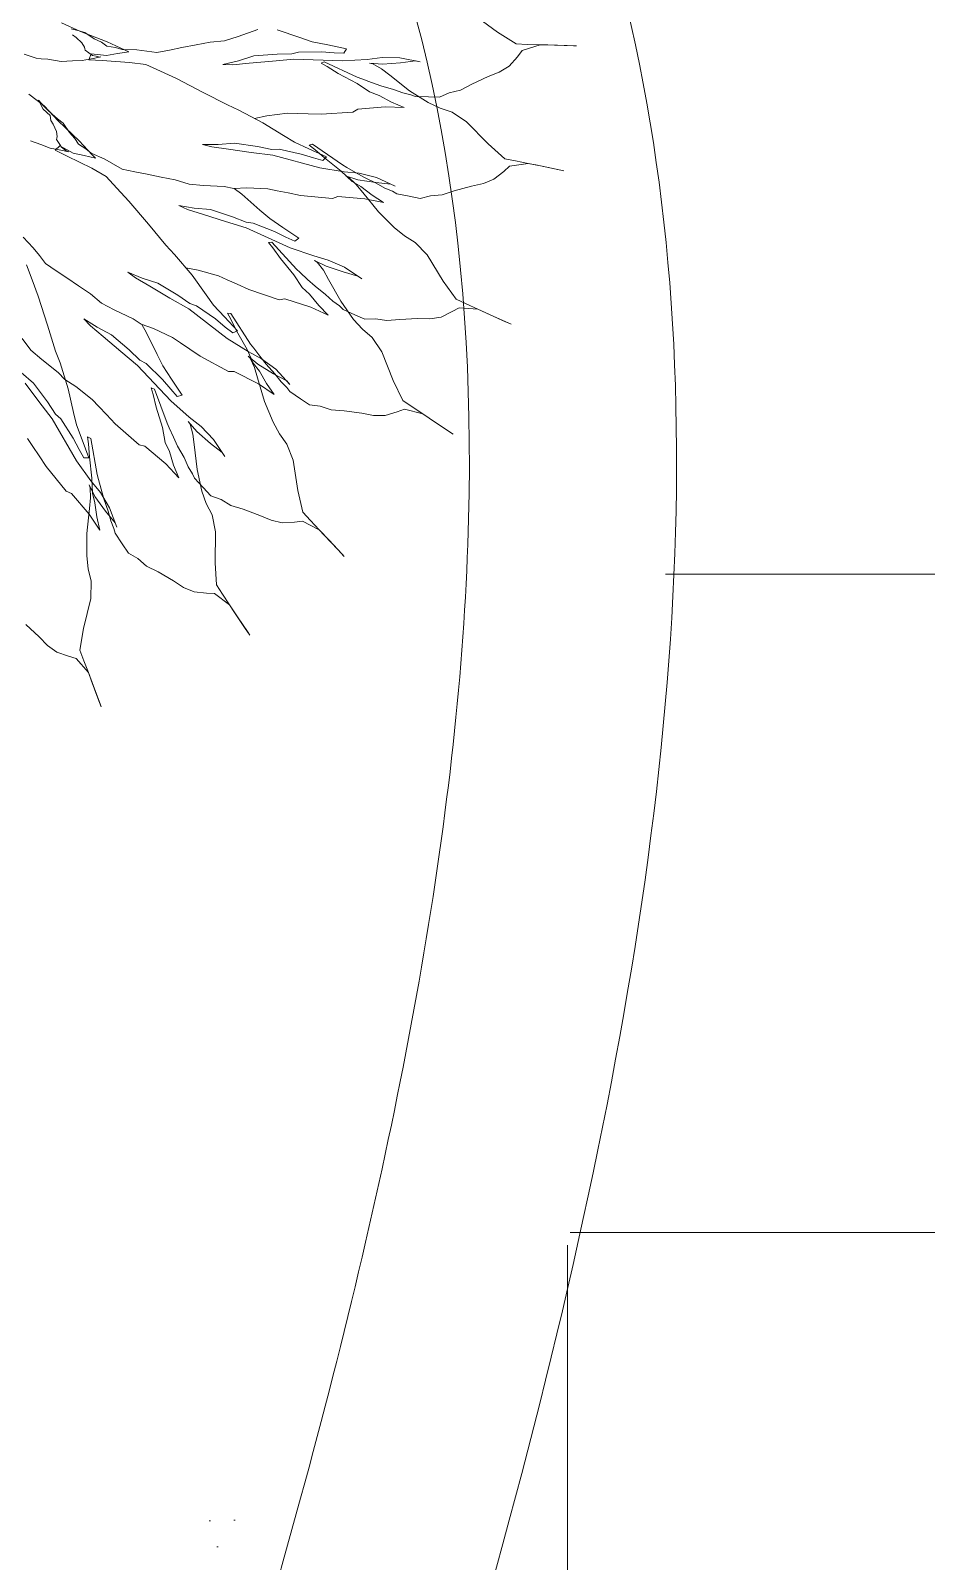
# Model space of a CAD drawing. Extents: x -454308 to 890911, y -14103 to 1343694.
# Drawn here: x 205936.54 to 205949.51, y 658656.11 to 658678.26 of the extents above; entities that cross this region are included whole.
import ezdxf

# ---------------------------------------------------------------- set-up
doc = ezdxf.new("R2010")
doc.units = 0
doc.header["$MEASUREMENT"] = 0
for name, color, linetype, lineweight in [('AR_Vegetacion', 105, 'Continuous', 5), ('textura', 250, 'Continuous', 13), ('Vegetacion_', 105, 'Continuous', 5)]:
    doc.layers.add(name, color=color, linetype=linetype, lineweight=lineweight)

# ---------------------------------------------------------------- blocks, each defined once
blk = doc.blocks.new('AGAVE AZUL')
at = {"layer": 'Vegetacion_', "color": 47}
for p, q in [((0.5657, -0.0412), (0.5208, -0.0188)), ((0.5434, -0.0335), (0.5598, -0.0388)), ((1.5752, -0.0817), (1.5166, -0.035)), ((0.5546, -0.0552), (0.5458, -0.0488)), ((0.5684, -0.0687), (0.5546, -0.0552)), ((0.5598, -0.0388), (0.5763, -0.044)), ((0.6296, -0.0688), (0.5657, -0.0412)), ((0.574, -0.0795), (0.5684, -0.0687)), ((0.5763, -0.044), (0.5983, -0.0601)), ((0.5983, -0.0601), (0.6154, -0.0692)), ((0.6154, -0.0692), (0.6286, -0.0788)), ((0.6711, -0.0895), (0.6296, -0.0688)), ((0.9136, -0.0772), (0.9473, -0.068)), ((0.9473, -0.068), (0.9957, -0.0527)), ((1.0966, -0.0765), (1.0421, -0.0553)), ((0.4273, -0.0907), (0.4564, -0.1018)), ((0.4564, -0.1018), (0.4684, -0.1038)), ((0.4684, -0.1038), (0.4842, -0.1053)), ((0.4842, -0.1053), (0.5165, -0.1119)), ((0.5673, -0.1118), (0.594, -0.1076)), ((0.5746, -0.0833), (0.574, -0.0795)), ((0.5752, -0.0871), (0.5746, -0.0833)), ((0.584, -0.0936), (0.5752, -0.0871)), ((0.5831, -0.1102), (0.5899, -0.0964)), ((0.6159, -0.1137), (0.5831, -0.1102)), ((0.5831, -0.1102), (0.5831, -0.1102)), ((0.5831, -0.1102), (0.5831, -0.1102)), ((0.5831, -0.1102), (0.5831, -0.1102)), ((0.5831, -0.1102), (0.5831, -0.1102)), ((0.5831, -0.1102), (0.5831, -0.1102)), ((0.5831, -0.1102), (0.5831, -0.1102)), ((0.5831, -0.1102), (0.5831, -0.1102)), ((0.5831, -0.1102), (0.5831, -0.1102)), ((0.5928, -0.1), (0.584, -0.0936)), ((0.5899, -0.0964), (0.6262, -0.1016)), ((0.6011, -0.1026), (0.5928, -0.1)), ((0.594, -0.1076), (0.6131, -0.1046)), ((0.6093, -0.1052), (0.6011, -0.1026)), ((0.6131, -0.1046), (0.6093, -0.1052)), ((0.6262, -0.1016), (0.6538, -0.0981)), ((0.6286, -0.0788), (0.6488, -0.0834)), ((0.6488, -0.0834), (0.6653, -0.0887)), ((0.6538, -0.0981), (0.6814, -0.0947)), ((0.6653, -0.0887), (0.7008, -0.0909)), ((0.6814, -0.0947), (0.6711, -0.0895)), ((0.7008, -0.0909), (0.7249, -0.095)), ((0.7249, -0.095), (0.749, -0.099)), ((0.749, -0.099), (0.7795, -0.0943)), ((0.7795, -0.0943), (0.81, -0.0895)), ((0.81, -0.0895), (0.8443, -0.0841)), ((0.8443, -0.0841), (0.8787, -0.0788)), ((0.8787, -0.0788), (0.9136, -0.0772)), ((1.0753, -0.115), (1.0921, -0.1111)), ((1.0921, -0.1111), (1.1474, -0.1126)), ((1.1257, -0.0875), (1.0966, -0.0765)), ((1.1632, -0.0966), (1.1257, -0.0875)), ((1.2082, -0.1075), (1.1632, -0.0966)), ((1.2017, -0.1178), (1.2082, -0.1075)), ((1.6195, -0.1119), (1.5752, -0.0817)), ((0.5165, -0.1119), (0.5438, -0.1116)), ((0.5438, -0.1116), (0.5673, -0.1118)), ((0.6815, -0.1206), (0.6159, -0.1137)), ((0.7212, -0.1274), (0.6815, -0.1206)), ((0.7557, -0.1447), (0.7212, -0.1274)), ((0.7937, -0.1636), (0.7557, -0.1447)), ((0.9078, -0.134), (0.9453, -0.1271)), ((0.9313, -0.1357), (0.9078, -0.134)), ((0.9715, -0.1335), (0.9313, -0.1357)), ((0.9453, -0.1271), (0.9836, -0.1166)), ((1.0277, -0.1312), (0.9715, -0.1335)), ((0.9836, -0.1166), (1.0397, -0.1143)), ((1.0801, -0.128), (1.0277, -0.1312)), ((1.0397, -0.1143), (1.0753, -0.115)), ((1.1972, -0.1366), (1.0801, -0.128)), ((1.1454, -0.1404), (1.1533, -0.1371)), ((1.1602, -0.1492), (1.1454, -0.1404)), ((1.1474, -0.1126), (1.1783, -0.1161)), ((1.1533, -0.1371), (1.2318, -0.1774)), ((1.1783, -0.1161), (1.2017, -0.1178)), ((1.2571, -0.1352), (1.1972, -0.1366)), ((1.2936, -0.1321), (1.2571, -0.1352)), ((1.2703, -0.1463), (1.2628, -0.1445)), ((1.2628, -0.1445), (1.2937, -0.1481)), ((1.291, -0.1593), (1.2703, -0.1463)), ((1.3367, -0.1346), (1.2936, -0.1321)), ((1.2937, -0.1481), (1.3377, -0.1468)), ((1.3855, -0.1465), (1.3367, -0.1346)), ((1.3377, -0.1468), (1.3742, -0.1437)), ((1.3742, -0.1437), (1.3855, -0.1465)), ((1.6003, -0.1647), (1.6212, -0.1429)), ((1.6465, -0.1138), (1.6195, -0.1119)), ((1.6212, -0.1429), (1.6338, -0.1283)), ((1.6338, -0.1283), (1.6773, -0.1159)), ((1.6773, -0.1159), (1.6465, -0.1138)), ((1.6773, -0.1159), (1.6965, -0.1173)), ((1.7119, -0.1184), (1.6773, -0.1159)), ((1.6965, -0.1173), (1.7427, -0.1205)), ((1.7581, -0.1216), (1.7119, -0.1184)), ((1.7427, -0.1205), (1.7658, -0.1222)), ((1.7658, -0.1222), (1.7581, -0.1216)), ((0.8576, -0.1998), (0.7937, -0.1636)), ((1.1861, -0.1665), (1.1602, -0.1492)), ((1.2307, -0.1928), (1.1861, -0.1665)), ((1.2318, -0.1774), (1.243, -0.1821)), ((1.243, -0.1821), (1.2656, -0.1914)), ((1.3108, -0.176), (1.291, -0.1593)), ((1.3569, -0.215), (1.3108, -0.176)), ((1.5484, -0.1881), (1.5761, -0.1784)), ((1.5761, -0.1784), (1.6003, -0.1647)), ((0.4708, -0.2177), (0.4346, -0.1878)), ((0.4685, -0.226), (0.458, -0.2036)), ((0.458, -0.2036), (0.458, -0.2036)), ((0.458, -0.2036), (0.458, -0.2036)), ((0.458, -0.2036), (0.4703, -0.2185)), ((0.4703, -0.2185), (0.4797, -0.2287)), ((0.5037, -0.2556), (0.4708, -0.2177)), ((0.9146, -0.2326), (0.8576, -0.1998)), ((1.2601, -0.2142), (1.2307, -0.1928)), ((1.2827, -0.2235), (1.2601, -0.2142)), ((1.2656, -0.1914), (1.2882, -0.2007)), ((1.2882, -0.2007), (1.3184, -0.2106)), ((1.3184, -0.2106), (1.341, -0.2199)), ((1.341, -0.2199), (1.36, -0.2251)), ((1.4012, -0.2455), (1.3569, -0.215)), ((1.453, -0.2239), (1.4805, -0.2181)), ((1.4805, -0.2181), (1.5085, -0.2046)), ((1.5085, -0.2046), (1.5484, -0.1881)), ((0.4845, -0.2418), (0.4685, -0.226)), ((0.4685, -0.226), (0.4685, -0.226)), ((0.4797, -0.2287), (0.4892, -0.2389)), ((0.4855, -0.2539), (0.4845, -0.2418)), ((0.4912, -0.2632), (0.4855, -0.2539)), ((0.4892, -0.2389), (0.5024, -0.2501)), ((0.5024, -0.2501), (0.5156, -0.2612)), ((0.5522, -0.3055), (0.5037, -0.2556)), ((0.9422, -0.2464), (0.9146, -0.2326)), ((0.9992, -0.2792), (0.9422, -0.2464)), ((1.0091, -0.2623), (1.0597, -0.2581)), ((1.0597, -0.2581), (1.0828, -0.2598)), ((1.2181, -0.2615), (1.2302, -0.2547)), ((1.2302, -0.2547), (1.2962, -0.2516)), ((1.3124, -0.2411), (1.2827, -0.2235)), ((1.2962, -0.2516), (1.3424, -0.2548)), ((1.3424, -0.2548), (1.3124, -0.2411)), ((1.3424, -0.2548), (1.3424, -0.2548)), ((1.36, -0.2251), (1.3713, -0.2298)), ((1.3713, -0.2298), (1.4021, -0.2319)), ((1.4294, -0.2603), (1.4012, -0.2455)), ((1.4021, -0.2319), (1.429, -0.2338)), ((1.429, -0.2338), (1.453, -0.2239)), ((0.4988, -0.281), (0.4912, -0.2632)), ((0.4999, -0.2931), (0.4988, -0.281)), ((0.499, -0.2969), (0.4999, -0.2931)), ((0.5156, -0.2612), (0.5298, -0.2845)), ((0.5298, -0.2845), (0.5421, -0.2994)), ((0.9791, -0.2676), (1.0091, -0.2623)), ((1.0476, -0.3119), (0.9992, -0.2792)), ((1.0828, -0.2598), (1.1097, -0.2616)), ((1.1097, -0.2616), (1.1405, -0.2638)), ((1.1405, -0.2638), (1.2181, -0.2615)), ((1.4585, -0.2713), (1.4294, -0.2603)), ((1.4924, -0.2954), (1.4585, -0.2713)), ((1.5424, -0.3512), (1.4924, -0.2954)), ((0.4344, -0.3011), (0.4597, -0.3112)), ((0.4597, -0.3112), (0.4813, -0.3204)), ((0.4813, -0.3204), (0.5076, -0.3268)), ((0.4933, -0.326), (0.5049, -0.3159)), ((0.5223, -0.3417), (0.4933, -0.326)), ((0.4933, -0.326), (0.4933, -0.326)), ((0.4933, -0.326), (0.4933, -0.326)), ((0.4933, -0.326), (0.4933, -0.326)), ((0.4933, -0.326), (0.4933, -0.326)), ((0.4933, -0.326), (0.4933, -0.326)), ((0.4933, -0.326), (0.4933, -0.326)), ((0.4933, -0.326), (0.4933, -0.326)), ((0.4933, -0.326), (0.4933, -0.326)), ((0.4981, -0.3006), (0.499, -0.2969)), ((0.5037, -0.3099), (0.4981, -0.3006)), ((0.5094, -0.3193), (0.5037, -0.3099)), ((0.5049, -0.3159), (0.5365, -0.3345)), ((0.5076, -0.3268), (0.5264, -0.3313)), ((0.516, -0.3248), (0.5094, -0.3193)), ((0.5226, -0.3304), (0.516, -0.3248)), ((0.5264, -0.3313), (0.5226, -0.3304)), ((0.5421, -0.2994), (0.5506, -0.3133)), ((0.5506, -0.3133), (0.5675, -0.3254)), ((0.5826, -0.3405), (0.5522, -0.3055)), ((0.5675, -0.3254), (0.5807, -0.3365)), ((0.8733, -0.3327), (0.8508, -0.3258)), ((0.8508, -0.3258), (0.8888, -0.3275)), ((0.913, -0.3396), (0.8733, -0.3327)), ((0.8888, -0.3275), (0.9285, -0.3258)), ((0.9285, -0.3258), (0.9838, -0.3361)), ((1.0735, -0.3292), (1.0476, -0.3119)), ((1.1081, -0.3464), (1.0735, -0.3292)), ((0.5803, -0.3732), (0.5223, -0.3417)), ((0.5365, -0.3345), (0.5633, -0.3419)), ((0.5633, -0.3419), (0.5902, -0.3493)), ((0.5807, -0.3365), (0.6127, -0.3522)), ((0.5902, -0.3493), (0.5826, -0.3405)), ((0.6127, -0.3522), (0.6334, -0.3652)), ((0.6334, -0.3652), (0.6541, -0.3781)), ((0.9682, -0.3499), (0.913, -0.3396)), ((1.02, -0.3585), (0.9682, -0.3499)), ((0.9838, -0.3361), (1.0183, -0.3447)), ((1.0183, -0.3447), (1.0356, -0.3447)), ((1.1323, -0.393), (1.02, -0.3585)), ((1.0356, -0.3447), (1.0891, -0.3585)), ((1.0891, -0.3585), (1.1184, -0.3688)), ((1.1495, -0.3671), (1.1081, -0.3464)), ((1.1088, -0.3374), (1.1172, -0.3355)), ((1.122, -0.3486), (1.1088, -0.3374)), ((1.1172, -0.3355), (1.1878, -0.3884)), ((1.1184, -0.3688), (1.1409, -0.3757)), ((1.1446, -0.3699), (1.122, -0.3486)), ((1.1409, -0.3757), (1.1495, -0.3671)), ((1.1842, -0.4034), (1.1446, -0.3699)), ((1.5811, -0.3884), (1.5424, -0.3512)), ((0.6143, -0.3947), (0.5803, -0.3732)), ((0.6396, -0.4239), (0.6143, -0.3947)), ((0.6541, -0.3781), (0.6841, -0.3854)), ((0.6841, -0.3854), (0.7141, -0.3927)), ((0.7141, -0.3927), (0.7479, -0.4008)), ((0.7479, -0.4008), (0.7816, -0.409)), ((1.191, -0.405), (1.1323, -0.393)), ((1.2097, -0.4294), (1.1842, -0.4034)), ((1.1878, -0.3884), (1.1982, -0.3948)), ((1.2272, -0.4102), (1.191, -0.405)), ((1.1982, -0.3948), (1.2189, -0.4078)), ((1.5775, -0.4193), (1.5924, -0.407)), ((1.6073, -0.3947), (1.5811, -0.3884)), ((1.5924, -0.407), (1.6373, -0.402)), ((1.6373, -0.402), (1.6073, -0.3947)), ((1.6373, -0.402), (1.6561, -0.4065)), ((1.6711, -0.4102), (1.6373, -0.402)), ((1.6561, -0.4065), (1.7011, -0.4175)), ((0.6675, -0.456), (0.6396, -0.4239)), ((0.7816, -0.409), (0.8145, -0.421)), ((0.8145, -0.421), (0.8492, -0.4254)), ((0.8492, -0.4254), (0.8997, -0.4297)), ((0.8997, -0.4297), (0.9223, -0.4352)), ((0.9223, -0.4352), (0.9541, -0.4349)), ((0.9416, -0.4499), (0.9237, -0.4351)), ((0.9541, -0.4349), (1.0047, -0.4392)), ((1.0047, -0.4392), (1.0272, -0.4447)), ((1.0272, -0.4447), (1.0535, -0.4511)), ((1.2014, -0.4188), (1.1944, -0.4154)), ((1.1944, -0.4154), (1.2238, -0.4257)), ((1.2186, -0.4361), (1.2014, -0.4188)), ((1.2304, -0.4423), (1.2097, -0.4294)), ((1.2342, -0.4568), (1.2186, -0.4361)), ((1.2189, -0.4078), (1.2396, -0.4207)), ((1.2238, -0.4257), (1.267, -0.4343)), ((1.2687, -0.4223), (1.2272, -0.4102)), ((1.2567, -0.4646), (1.2304, -0.4423)), ((1.2396, -0.4207), (1.2678, -0.4355)), ((1.267, -0.4343), (1.3032, -0.4395)), ((1.2678, -0.4355), (1.2885, -0.4485)), ((1.3136, -0.4447), (1.2687, -0.4223)), ((1.3032, -0.4395), (1.3136, -0.4447)), ((1.5272, -0.4468), (1.5533, -0.4372)), ((1.5533, -0.4372), (1.5775, -0.4193)), ((1.7161, -0.4211), (1.6711, -0.4102)), ((1.7011, -0.4175), (1.7236, -0.4229)), ((1.7236, -0.4229), (1.7161, -0.4211)), ((0.7127, -0.5139), (0.6675, -0.456)), ((0.8085, -0.4817), (0.7875, -0.4712)), ((0.7875, -0.4712), (0.8246, -0.4792)), ((0.8465, -0.4951), (0.8085, -0.4817)), ((0.8246, -0.4792), (0.8641, -0.4841)), ((0.9838, -0.4903), (0.9416, -0.4499)), ((1.0535, -0.4511), (1.0835, -0.4583)), ((1.0835, -0.4583), (1.1603, -0.469)), ((1.1603, -0.469), (1.1734, -0.4642)), ((1.1734, -0.4642), (1.239, -0.4722)), ((1.2705, -0.5051), (1.2342, -0.4568)), ((1.239, -0.4722), (1.284, -0.4831)), ((1.284, -0.4831), (1.2567, -0.4646)), ((1.2885, -0.4485), (1.3063, -0.4568)), ((1.3063, -0.4568), (1.3166, -0.4632)), ((1.3166, -0.4632), (1.3467, -0.4705)), ((1.3467, -0.4705), (1.3729, -0.4769)), ((1.3729, -0.4769), (1.3982, -0.4711)), ((1.3982, -0.4711), (1.4262, -0.4699)), ((1.4262, -0.4699), (1.4561, -0.4613)), ((1.4561, -0.4613), (1.4982, -0.4516)), ((1.4982, -0.4516), (1.5272, -0.4468)), ((0.7528, -0.5659), (0.7127, -0.5139)), ((0.8992, -0.5145), (0.8465, -0.4951)), ((0.8641, -0.4841), (0.9168, -0.5035)), ((0.9489, -0.5316), (0.8992, -0.5145)), ((0.9168, -0.5035), (0.9495, -0.5177)), ((0.9495, -0.5177), (0.9665, -0.5206)), ((1.0065, -0.5116), (0.9838, -0.4903)), ((1.0377, -0.5344), (1.0065, -0.5116)), ((1.3068, -0.5447), (1.2705, -0.5051)), ((1.284, -0.4831), (1.284, -0.4831)), ((0.4077, -0.5331), (0.4312, -0.5599)), ((1.0538, -0.5843), (0.9489, -0.5316)), ((0.9665, -0.5206), (1.017, -0.5431)), ((1.017, -0.5431), (1.0442, -0.5582)), ((1.0751, -0.5617), (1.0377, -0.5344)), ((1.331, -0.5654), (1.3068, -0.5447)), ((0.4312, -0.5599), (0.4454, -0.5797)), ((0.4454, -0.5797), (0.4596, -0.5996)), ((0.773, -0.5893), (0.7528, -0.5659)), ((0.8132, -0.6413), (0.773, -0.5893)), ((1.0116, -0.5828), (1.0013, -0.569)), ((1.0013, -0.569), (1.0099, -0.569)), ((1.0099, -0.569), (1.0669, -0.6363)), ((1.0289, -0.6087), (1.0116, -0.5828)), ((1.0442, -0.5582), (1.0652, -0.5687)), ((1.1097, -0.606), (1.0538, -0.5843)), ((1.0652, -0.5687), (1.0751, -0.5617)), ((1.3569, -0.5827), (1.331, -0.5654)), ((1.3845, -0.6137), (1.3569, -0.5827)), ((0.4255, -0.6374), (0.4133, -0.6008)), ((0.4596, -0.5996), (0.4845, -0.6178)), ((0.4845, -0.6178), (0.5095, -0.636)), ((0.6763, -0.6426), (0.6582, -0.6276)), ((0.6582, -0.6276), (0.6926, -0.6438)), ((0.799, -0.6229), (0.8287, -0.6295)), ((0.8287, -0.6295), (0.8771, -0.645)), ((1.06, -0.6501), (1.0289, -0.6087)), ((1.1446, -0.6171), (1.1097, -0.606)), ((1.1176, -0.6213), (1.1114, -0.6168)), ((1.1114, -0.6168), (1.1386, -0.6319)), ((1.1318, -0.6412), (1.1176, -0.6213)), ((1.1834, -0.6359), (1.1446, -0.6171)), ((1.4208, -0.6793), (1.3845, -0.6137)), ((0.439, -0.6777), (0.4255, -0.6374)), ((0.5095, -0.636), (0.5375, -0.6565)), ((0.5375, -0.6565), (0.5656, -0.677)), ((0.7104, -0.6642), (0.6763, -0.6426)), ((0.6926, -0.6438), (0.73, -0.6573)), ((0.7575, -0.6948), (0.7104, -0.6642)), ((0.73, -0.6573), (0.7771, -0.688)), ((0.8453, -0.6901), (0.8132, -0.6413)), ((0.8771, -0.645), (0.8978, -0.6554)), ((0.8978, -0.6554), (0.922, -0.6674)), ((1.0791, -0.6812), (1.06, -0.6501)), ((1.0669, -0.6363), (1.0756, -0.6449)), ((1.0756, -0.6449), (1.0928, -0.6622)), ((1.0928, -0.6622), (1.1101, -0.6794)), ((1.1436, -0.6642), (1.1318, -0.6412)), ((1.1386, -0.6319), (1.1797, -0.6475)), ((1.1714, -0.7179), (1.1436, -0.6642)), ((1.1797, -0.6475), (1.2146, -0.6587)), ((1.2239, -0.6655), (1.1834, -0.6359)), ((1.2146, -0.6587), (1.2239, -0.6655)), ((0.4586, -0.7485), (0.439, -0.6777)), ((0.5656, -0.677), (0.5914, -0.7006)), ((0.5914, -0.7006), (0.6217, -0.718)), ((0.802, -0.7226), (0.7575, -0.6948)), ((0.7771, -0.688), (0.8057, -0.7092)), ((0.8627, -0.716), (0.8453, -0.6901)), ((0.922, -0.6674), (0.9496, -0.6812)), ((0.9496, -0.6812), (1.0221, -0.7088)), ((1.0963, -0.6984), (1.0791, -0.6812)), ((1.1171, -0.726), (1.0963, -0.6984)), ((1.1101, -0.6794), (1.1343, -0.7001)), ((1.1343, -0.7001), (1.1516, -0.7174)), ((1.4502, -0.7241), (1.4208, -0.6793)), ((0.5626, -0.7544), (0.5472, -0.7367)), ((0.5472, -0.7367), (0.5785, -0.7583)), ((0.6217, -0.718), (0.6668, -0.7413)), ((0.8925, -0.7974), (0.802, -0.7226)), ((0.8057, -0.7092), (0.8216, -0.7158)), ((0.8216, -0.7158), (0.8658, -0.749)), ((0.888, -0.7451), (0.8627, -0.716)), ((0.9032, -0.7514), (0.8953, -0.7361)), ((0.8953, -0.7361), (0.9038, -0.7375)), ((0.9038, -0.7375), (0.9488, -0.8134)), ((1.0221, -0.7088), (1.0359, -0.7071)), ((1.0359, -0.7071), (1.0981, -0.7295)), ((1.0981, -0.7295), (1.1395, -0.7502)), ((1.1395, -0.7502), (1.1171, -0.726)), ((1.1516, -0.7174), (1.1671, -0.7294)), ((1.1671, -0.7294), (1.1758, -0.7381)), ((1.2005, -0.7631), (1.1714, -0.7179)), ((1.1758, -0.7381), (1.2034, -0.7519)), ((1.4744, -0.7362), (1.4502, -0.7241)), ((1.5021, -0.75), (1.4744, -0.7362)), ((0.4757, -0.812), (0.4586, -0.7485)), ((0.5926, -0.7814), (0.5626, -0.7544)), ((0.5785, -0.7583), (0.6131, -0.7779)), ((0.6131, -0.7779), (0.6544, -0.816)), ((0.6668, -0.7413), (0.6855, -0.755)), ((0.6855, -0.755), (0.715, -0.7669)), ((0.6977, -0.776), (0.6868, -0.7555)), ((0.7213, -0.8295), (0.6977, -0.776)), ((0.715, -0.7669), (0.7601, -0.7903)), ((0.8658, -0.749), (0.889, -0.7698)), ((0.9184, -0.7801), (0.888, -0.7451)), ((0.889, -0.7698), (0.9071, -0.7848)), ((0.9159, -0.7798), (0.9032, -0.7514)), ((1.1395, -0.7502), (1.1395, -0.7502)), ((1.2209, -0.7875), (1.2005, -0.7631)), ((1.2034, -0.7519), (1.2276, -0.7639)), ((1.2276, -0.7639), (1.2535, -0.7639)), ((1.2535, -0.7639), (1.2811, -0.7691)), ((1.2811, -0.7691), (1.3122, -0.7673)), ((1.3122, -0.7673), (1.3553, -0.7673)), ((1.3553, -0.7673), (1.3847, -0.769)), ((1.3847, -0.769), (1.4123, -0.7656)), ((1.4123, -0.7656), (1.4399, -0.7535)), ((1.4399, -0.7535), (1.4572, -0.7448)), ((1.4572, -0.7448), (1.5021, -0.75)), ((1.5021, -0.75), (1.5193, -0.7586)), ((1.5331, -0.7655), (1.5021, -0.75)), ((1.5193, -0.7586), (1.5608, -0.7793)), ((1.5746, -0.7862), (1.5331, -0.7655)), ((0.396, -0.7787), (0.4158, -0.8075)), ((0.4158, -0.8075), (0.4415, -0.8312)), ((0.4855, -0.8413), (0.4757, -0.812)), ((0.6339, -0.8195), (0.5926, -0.7814)), ((0.7601, -0.7903), (0.7788, -0.8039)), ((0.7788, -0.8039), (0.8007, -0.8199)), ((0.9421, -0.831), (0.8925, -0.7974)), ((0.9071, -0.7848), (0.9184, -0.7801)), ((0.9397, -0.8258), (0.9159, -0.7798)), ((0.9488, -0.8134), (0.9559, -0.8233)), ((1.2436, -0.8088), (1.2209, -0.7875)), ((1.2657, -0.844), (1.2436, -0.8088)), ((1.5608, -0.7793), (1.5815, -0.7896)), ((1.5815, -0.7896), (1.5746, -0.7862)), ((0.4415, -0.8312), (0.4803, -0.864)), ((0.5027, -0.9047), (0.4855, -0.8413)), ((0.6732, -0.8543), (0.6339, -0.8195)), ((0.6544, -0.816), (0.6791, -0.8417)), ((0.6791, -0.8417), (0.6937, -0.8508)), ((0.6937, -0.8508), (0.7317, -0.8909)), ((0.7341, -0.8578), (0.7213, -0.8295)), ((0.8007, -0.8199), (0.8256, -0.8381)), ((0.8256, -0.8381), (0.8925, -0.8774)), ((0.9533, -0.8596), (0.9397, -0.8258)), ((0.9464, -0.8477), (0.9414, -0.8419)), ((0.9414, -0.8419), (0.9645, -0.8627)), ((0.9737, -0.8496), (0.9421, -0.831)), ((0.9558, -0.8703), (0.9464, -0.8477)), ((0.9559, -0.8233), (0.97, -0.8432)), ((0.97, -0.8432), (0.9842, -0.8631)), ((1.0073, -0.8766), (0.9737, -0.8496)), ((1.2906, -0.9147), (1.2657, -0.844)), ((0.3904, -0.8608), (0.4197, -0.8877)), ((0.4307, -0.9328), (0.3989, -0.8865)), ((0.4197, -0.8877), (0.4514, -0.9341)), ((0.4803, -0.864), (0.4955, -0.8815)), ((0.4955, -0.8815), (0.5215, -0.8998)), ((0.75, -0.9431), (0.6732, -0.8543)), ((0.7542, -0.8908), (0.7341, -0.8578)), ((0.8925, -0.8774), (0.9064, -0.878)), ((0.9064, -0.878), (0.964, -0.9104)), ((0.9674, -0.8795), (0.9533, -0.8596)), ((0.9623, -0.8953), (0.9558, -0.8703)), ((0.9645, -0.8627), (1.0011, -0.8871)), ((0.9833, -0.9102), (0.9674, -0.8795)), ((0.9842, -0.8631), (1.0046, -0.8875)), ((1.0011, -0.8871), (1.0327, -0.9058)), ((1.0046, -0.8875), (1.0188, -0.9074)), ((1.0402, -0.9145), (1.0073, -0.8766)), ((0.5137, -0.9621), (0.5027, -0.9047)), ((0.5215, -0.8998), (0.5603, -0.9326)), ((0.7084, -0.9266), (0.7041, -0.9099)), ((0.7041, -0.9099), (0.7121, -0.9132)), ((0.7121, -0.9132), (0.739, -0.9972)), ((0.7317, -0.8909), (0.7511, -0.9153)), ((0.7511, -0.9153), (0.7664, -0.9331)), ((0.7783, -0.9303), (0.7542, -0.8908)), ((0.9773, -0.9539), (0.9623, -0.8953)), ((0.964, -0.9104), (1.0014, -0.9377)), ((1.0014, -0.9377), (0.9833, -0.9102)), ((1.0188, -0.9074), (1.0321, -0.9219)), ((1.0321, -0.9219), (1.0392, -0.9318)), ((1.0327, -0.9058), (1.0402, -0.9145)), ((1.3121, -0.9638), (1.2906, -0.9147)), ((0.4612, -0.9755), (0.4307, -0.9328)), ((0.4514, -0.9341), (0.4698, -0.9646)), ((0.5198, -0.9926), (0.5137, -0.9621)), ((0.5603, -0.9326), (0.5755, -0.9501)), ((0.5755, -0.9501), (0.5932, -0.9705)), ((0.7145, -0.9572), (0.7084, -0.9266)), ((0.7274, -1.0073), (0.7145, -0.9572)), ((0.7933, -0.9845), (0.75, -0.9431)), ((0.7664, -0.9331), (0.7783, -0.9303)), ((0.9957, -1.0044), (0.9773, -0.9539)), ((1.0014, -0.9377), (1.0014, -0.9377)), ((1.0392, -0.9318), (1.0641, -0.95)), ((1.0641, -0.95), (1.0859, -0.966)), ((0.5162, -1.0793), (0.4612, -0.9755)), ((0.4698, -0.9646), (0.482, -0.9768)), ((0.482, -0.9768), (0.5101, -1.0244)), ((0.5321, -1.0292), (0.5198, -0.9926)), ((0.5932, -0.9705), (0.6134, -0.9938)), ((0.6134, -0.9938), (0.6699, -1.047)), ((0.739, -0.9972), (0.7437, -1.0085)), ((0.7947, -1.0017), (0.7907, -0.9951)), ((0.7907, -0.9951), (0.8101, -1.0195)), ((0.8213, -1.0081), (0.7933, -0.9845)), ((1.0859, -0.966), (1.1115, -0.9703)), ((1.1115, -0.9703), (1.1378, -0.98)), ((1.1378, -0.98), (1.1688, -0.9834)), ((1.1688, -0.9834), (1.2113, -0.9906)), ((1.2113, -0.9906), (1.24, -0.9972)), ((1.24, -0.9972), (1.2678, -0.9984)), ((1.2678, -0.9984), (1.297, -0.9911)), ((1.297, -0.9911), (1.3155, -0.9854)), ((1.3339, -0.9798), (1.3121, -0.9638)), ((1.3155, -0.9854), (1.3589, -0.998)), ((1.3589, -0.998), (1.3339, -0.9798)), ((1.3589, -0.998), (1.3745, -1.0094)), ((1.3869, -1.0185), (1.3589, -0.998)), ((0.3998, -1.021), (0.4119, -1.0408)), ((0.5101, -1.0244), (0.5235, -1.0524)), ((0.5467, -1.0732), (0.5321, -1.0292)), ((0.5469, -1.0398), (0.5454, -1.0226)), ((0.5454, -1.0226), (0.5527, -1.0272)), ((0.5527, -1.0272), (0.5653, -1.1145)), ((0.7331, -1.0433), (0.7274, -1.0073)), ((0.7437, -1.0085), (0.7531, -1.031)), ((0.7531, -1.031), (0.7624, -1.0536)), ((0.8002, -1.0255), (0.7947, -1.0017)), ((0.8024, -1.0513), (0.8002, -1.0255)), ((0.8101, -1.0195), (0.8421, -1.0497)), ((0.85, -1.0404), (0.8213, -1.0081)), ((1.0101, -1.0328), (0.9957, -1.0044)), ((1.0274, -1.0586), (1.0101, -1.0328)), ((1.3745, -1.0094), (1.4119, -1.0367)), ((1.4244, -1.0458), (1.3869, -1.0185)), ((1.4119, -1.0367), (1.4306, -1.0503)), ((0.4119, -1.0408), (0.426, -1.0639)), ((0.426, -1.0639), (0.442, -1.0902)), ((0.5235, -1.0524), (0.5345, -1.0732)), ((0.5345, -1.0732), (0.5467, -1.0732)), ((0.5478, -1.071), (0.5469, -1.0398)), ((0.5521, -1.1226), (0.5478, -1.071)), ((0.6699, -1.047), (0.6833, -1.0507)), ((0.6833, -1.0507), (0.7322, -1.0952)), ((0.7424, -1.0658), (0.7331, -1.0433)), ((0.751, -1.0993), (0.7424, -1.0658)), ((0.7624, -1.0536), (0.7769, -1.0819)), ((0.8075, -1.1115), (0.8024, -1.0513)), ((0.8421, -1.0497), (0.8701, -1.0733)), ((0.8761, -1.0832), (0.85, -1.0404)), ((0.8701, -1.0733), (0.8761, -1.0832)), ((1.0411, -1.0979), (1.0274, -1.0586)), ((1.4306, -1.0503), (1.4244, -1.0458)), ((0.442, -1.0902), (0.4888, -1.1521)), ((0.5492, -1.1293), (0.5162, -1.0793)), ((0.7322, -1.0952), (0.7625, -1.1302)), ((0.7625, -1.1302), (0.751, -1.0993)), ((0.7769, -1.0819), (0.7862, -1.1045)), ((0.7862, -1.1045), (0.796, -1.1216)), ((0.8172, -1.1644), (0.8075, -1.1115)), ((1.0496, -1.1723), (1.0411, -1.0979)), ((0.5468, -1.1464), (0.5444, -1.1391)), ((0.5444, -1.1391), (0.5578, -1.1672)), ((0.5468, -1.1708), (0.5468, -1.1464)), ((0.5712, -1.1586), (0.5492, -1.1293)), ((0.5517, -1.159), (0.5521, -1.1226)), ((0.5653, -1.1145), (0.568, -1.1264)), ((0.568, -1.1264), (0.5735, -1.1502)), ((0.7625, -1.1302), (0.7625, -1.1302)), ((0.796, -1.1216), (0.8007, -1.1329)), ((0.8007, -1.1329), (0.8209, -1.1562)), ((0.4888, -1.1521), (0.5014, -1.158)), ((0.5014, -1.158), (0.5422, -1.21)), ((0.5432, -1.1965), (0.5468, -1.1708)), ((0.5572, -1.1828), (0.5517, -1.159)), ((0.5601, -1.2172), (0.5572, -1.1828)), ((0.5578, -1.1672), (0.5822, -1.2038)), ((0.592, -1.1964), (0.5712, -1.1586)), ((0.5735, -1.1502), (0.579, -1.174)), ((0.579, -1.174), (0.5885, -1.2044)), ((0.8266, -1.1948), (0.8172, -1.1644)), ((0.8209, -1.1562), (0.8386, -1.1766)), ((0.8386, -1.1766), (0.8626, -1.1865)), ((1.0595, -1.225), (1.0496, -1.1723)), ((0.5347, -1.2563), (0.5432, -1.1965)), ((0.5422, -1.21), (0.5663, -1.2496)), ((0.5663, -1.2496), (0.5601, -1.2172)), ((0.5822, -1.2038), (0.6042, -1.233)), ((0.5885, -1.2044), (0.594, -1.2282)), ((0.6079, -1.244), (0.592, -1.1964)), ((0.8394, -1.2232), (0.8266, -1.1948)), ((0.8626, -1.1865), (0.8861, -1.2018)), ((0.8861, -1.2018), (0.9155, -1.2121)), ((0.9155, -1.2121), (0.9553, -1.2286)), ((0.5323, -1.31), (0.5347, -1.2563)), ((0.5663, -1.2496), (0.5663, -1.2496)), ((0.594, -1.2282), (0.6007, -1.2467)), ((0.6007, -1.2467), (0.6035, -1.2586)), ((0.6035, -1.2586), (0.6195, -1.2849)), ((0.6042, -1.233), (0.6079, -1.244)), ((0.8464, -1.2642), (0.8394, -1.2232)), ((0.9553, -1.2286), (0.9818, -1.2414)), ((0.9818, -1.2414), (1.0086, -1.2488)), ((1.0086, -1.2488), (1.0388, -1.2482)), ((1.0388, -1.2482), (1.058, -1.2468)), ((1.058, -1.2468), (1.0975, -1.2687)), ((1.0773, -1.2454), (1.0595, -1.225)), ((1.0975, -1.2687), (1.0773, -1.2454)), ((0.6195, -1.2849), (0.6336, -1.308)), ((0.8423, -1.339), (0.8464, -1.2642)), ((1.0975, -1.2687), (1.1102, -1.2833)), ((1.1203, -1.295), (1.0975, -1.2687)), ((1.1102, -1.2833), (1.1406, -1.3183)), ((1.1507, -1.3299), (1.1203, -1.295)), ((0.5348, -1.3417), (0.5323, -1.31)), ((0.6336, -1.308), (0.6556, -1.3218)), ((0.6556, -1.3218), (0.6762, -1.3408)), ((1.1406, -1.3183), (1.1557, -1.3358)), ((1.1557, -1.3358), (1.1507, -1.3299)), ((0.5409, -1.3722), (0.5348, -1.3417)), ((0.6762, -1.3408), (0.7035, -1.3558)), ((0.7035, -1.3558), (0.74, -1.3788)), ((0.8434, -1.3926), (0.8423, -1.339)), ((0.5385, -1.4137), (0.5409, -1.3722)), ((0.74, -1.3788), (0.764, -1.3958)), ((0.764, -1.3958), (0.7892, -1.4075)), ((0.7892, -1.4075), (0.819, -1.412)), ((0.8574, -1.4157), (0.8434, -1.3926)), ((0.5178, -1.4858), (0.5385, -1.4137)), ((0.819, -1.412), (0.8382, -1.4138)), ((0.8382, -1.4138), (0.8735, -1.442)), ((0.8735, -1.442), (0.8574, -1.4157)), ((0.8735, -1.442), (0.8836, -1.4585)), ((0.8916, -1.4717), (0.8735, -1.442)), ((0.3787, -1.4712), (0.4093, -1.5017)), ((0.8836, -1.4585), (0.9077, -1.4981)), ((0.9157, -1.5112), (0.8916, -1.4717)), ((0.4093, -1.5017), (0.4288, -1.5237)), ((0.5069, -1.5383), (0.5178, -1.4858)), ((0.9077, -1.4981), (0.9198, -1.5178)), ((0.9198, -1.5178), (0.9157, -1.5112)), ((0.4288, -1.5237), (0.4508, -1.5407)), ((0.4508, -1.5407), (0.4789, -1.5517)), ((0.4789, -1.5517), (0.4972, -1.5578)), ((0.5155, -1.5639), (0.5069, -1.5383)), ((0.4972, -1.5578), (0.5253, -1.5932)), ((0.5253, -1.5932), (0.5155, -1.5639)), ((0.5253, -1.5932), (0.5314, -1.6115)), ((0.5363, -1.6261), (0.5253, -1.5932)), ((0.5314, -1.6115), (0.5461, -1.6554)), ((0.551, -1.6701), (0.5363, -1.6261)), ((0.5461, -1.6554), (0.5534, -1.6774)), ((0.5534, -1.6774), (0.551, -1.6701))]:
    blk.add_line(p, q, dxfattribs=at)

msp = doc.modelspace()

# ---------------------------------------------------------------- hatches: boundary and pattern name
at = {"layer": 'textura', "linetype": 'Continuous'}
h = msp.add_hatch(dxfattribs=at)
h.set_pattern_fill('NET', color=256, scale=3, angle=180, style=0)
h.set_pattern_definition([(180, (206172.911, 658641.817), (-1e-15, -9.525), []), (270, (206172.911, 658641.817), (9.525, -2e-15), [])])
h.paths.add_polyline_path([(206025.279, 658652.87), (206025.279, 658787.688), (206078.2, 658787.688), (206078.2, 658652.87)])
h.paths.add_polyline_path([(206020.386, 658797.817), (206011.386, 658806.817), (206005.761, 658806.817), (206005.761, 658776.817), (205903.386, 658776.817), (205901.875, 658771.539), (205899.974, 658764.287), (205898.518, 658757.112), (205897.855, 658751.674), (205897.707, 658746.236), (205898.31, 658740.169), (205899.413, 658735.425), (205901.91, 658728.739), (205905.315, 658722.399), (205910.536, 658715.14), (205915.679, 658709.513), (205921.072, 658704.621), (205927.341, 658699.615), (205932.664, 658695.389), (205936.684, 658691.871), (205941.005, 658687.167), (205943.51, 658683.217), (205945.297, 658678.066), (205945.887, 658672.785), (205945.475, 658666.242), (205943.537, 658656.95), (205940.382, 658646.602), (205938.778, 658641.817), (205988.793, 658641.817), (205990.991, 658655.545), (205991.77, 658668.057), (205990.77, 658676.688), (205988.745, 658682.733), (205984.491, 658689.551), (205978.135, 658696.417), (205971.164, 658702.722), (205965.67, 658707.621), (205961.135, 658711.971), (205954.961, 658718.742), (205952.259, 658722.189), (205950.172, 658725.172), (205951.827, 658734.038), (205955.114, 658743.086), (205959.3, 658748.596), (205966.098, 658753.359), (205975.431, 658756.01), (205983.701, 658755.298), (205992.334, 658751.331), (205998.666, 658745.068), (206001.903, 658738.913), (206004.951, 658727.756), (206005.761, 658723.484), (206005.761, 658641.817), (206098.761, 658641.817), (206098.761, 658806.817), (206071.386, 658806.817), (206062.386, 658797.817)])
at = {"layer": 'Vegetacion_', "lineweight": 18}
h = msp.add_hatch(dxfattribs=at)
h.set_pattern_fill('AR-SAND', color=256, scale=0.075, angle=90, style=0)
h.set_pattern_definition([(127.5, (206172.911, 658641.817), (-3.6706, -0.120002), [0, -2.8956, 0, -3.2385, 0, -3.095625]), (97.5, (206172.911, 658641.817), (-5.37619, 3.371425), [0, -1.5621, 0, -2.60985, 0, -1.000125]), (57.5, (206172.911, 658639.474), (-0.01078, 5.932443), [0, -0.9525, 0, -3.429, 0, -4.47675]), (47.5, (206172.911, 658639.474), (-1.67197, 5.72667), [0, -0.47625, 0, -2.2479, 0, -2.57175])])
h.paths.add_polyline_path([(205890.408, 658760.076), (205894.261, 658759.191), (205895.781, 658758.921), (205895.183, 658755.019), (205894.697, 658746.658), (205895.629, 658738.27), (205897.953, 658730.433), (205899.89, 658726.009), (205894.949, 658725.228), (205891.831, 658726.786), (205884.857, 658726.622), (205877.702, 658722.01), (205877.128, 658717.665), (205877.046, 658715.698), (205872.772, 658713.545), (205872.608, 658709.528), (205871.295, 658706.577), (205871.295, 658704.528), (205872.559, 658700.109), (205875.089, 658698.96), (205876.297, 658698.96), (205877.275, 658698.615), (205876.731, 658693.737), (205879.009, 658688.327), (205883.007, 658688.074), (205886.398, 658688.074), (205886.145, 658685.9), (205887.945, 658674.698), (205896.479, 658669.66), (205903.202, 658671.468), (205907.081, 658675.473), (205910.83, 658679.219), (205911.348, 658685.42), (205911.218, 658689.553), (205909.186, 658698.281), (205905.47, 658703.171), (205904.655, 658705.706), (205907.555, 658707.427), (205908.642, 658707.245), (205915.893, 658702.084), (205920.852, 658700.918), (205922.839, 658697.912), (205920.334, 658698.009), (205916.618, 658697.013), (205917.173, 658692.179), (205917.065, 658690.583), (205917.615, 658684.789), (205920.243, 658683.703), (205922.923, 658683.682), (205924.194, 658682.808), (205920.97, 658675.793), (205924.414, 658673.71), (205924.776, 658670.903), (205922.749, 658667.849), (205921.918, 658665.071), (205922.873, 658661.396), (205925.412, 658656.018), (205929.322, 658656.143), (205936.106, 658655.928), (205938.735, 658657.467), (205940.443, 658656.999), (205935.936, 658642.777), (205935.936, 658641.817), (205895.865, 658641.817), (205899.672, 658646.148), (205898.856, 658653.936), (205894.959, 658655.837), (205892.784, 658655.475), (205891.062, 658655.747), (205889.702, 658659.006), (205888.615, 658662.9), (205887.165, 658665.345), (205883.63, 658665.797), (205881.274, 658666.341), (205880.821, 658670.144), (205878.172, 658678.161), (205874.819, 658678.161), (205870.922, 658676.26), (205869.505, 658674.838), (205867.761, 658674.838), (205867.761, 658746.612), (205874.623, 658746.241), (205876.818, 658747.138), (205878.365, 658750.129), (205878.515, 658752.422), (205878.923, 658754.537), (205879.325, 658756.622), (205882.357, 658755.994), (205884.752, 658754), (205886.947, 658755.196), (205886.847, 658758.187), (205888.045, 658758.985)])

# ---------------------------------------------------------------- linework, layer by layer
at = {"layer": 'textura'}
msp.add_open_spline([(205900.504, 658777.651), (205899.212, 658773.183), (205897.903, 658768.664), (205895.381, 658757.748), (205894.405, 658751.309), (205895.245, 658736.129), (205898.395, 658727.618), (205906.575, 658714.861), (205910.618, 658710.108), (205921.381, 658700.007), (205928.531, 658695.253), (205937.053, 658687.489), (205939.568, 658684.566), (205942.471, 658678.389), (205943.016, 658674.841), (205942.728, 658666.811), (205941.879, 658662.368), (205939.351, 658652.901), (205937.654, 658647.866), (205935.936, 658642.777)], degree=3, knots=[0, 0, 0, 0, 0.446654, 0.446654, 1.071386, 1.071386, 1.91532, 1.91532, 2.476766, 2.476766, 3.236415, 3.236415, 3.690629, 3.690629, 4.144842, 4.144842, 4.599055, 4.599055, 5.066452, 5.066452, 5.066452, 5.066452], dxfattribs=at)
msp.add_spline([(205903.386, 658776.817), (205897.956, 658742.642), (205918.769, 658706.608), (205943.793, 658682.628), (205938.778, 658641.817)], degree=3, dxfattribs=at)

# ---------------------------------------------------------------- block references
at = {"layer": 'AR_Vegetacion', "xscale": 5.976599476556038, "yscale": 5.976599476555975, "zscale": 5.976599476556036, "rotation": 2.198464761764192}
msp.add_blockref('AGAVE AZUL', (205933.874, 658678.368), dxfattribs=at)

doc.saveas('drawing.dxf')
